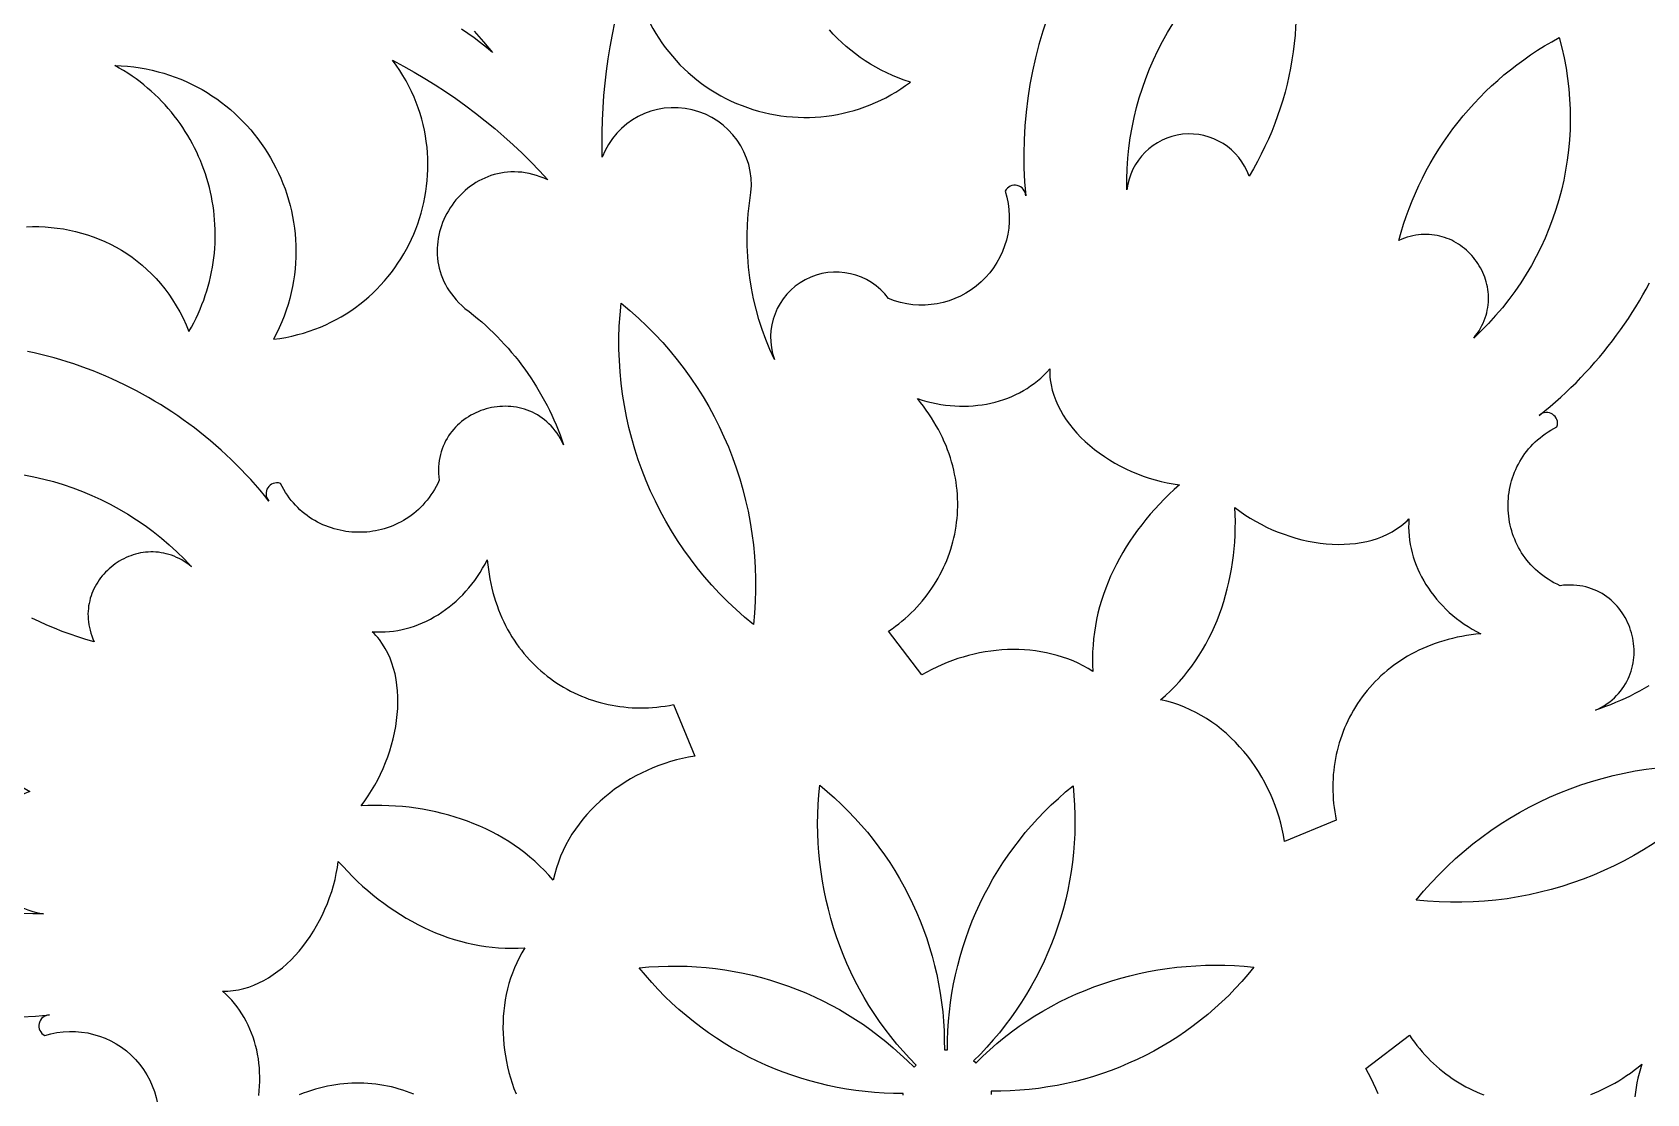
# Model space of a CAD drawing. Extents: x -570 to 570, y -570 to 570.
# Drawn here: x -121.8 to 93.2, y 0 to 141.2 of the extents above; entities that cross this region are included whole.
import ezdxf

# ---------------------------------------------------------------- set-up
doc = ezdxf.new("R2010")
doc.units = 0
doc.layers.add('LAYER_1', color=18, linetype='CONTINUOUS')
doc.layers.add('LAYER_2', color=174, linetype='CONTINUOUS')

msp = doc.modelspace()

# ---------------------------------------------------------------- linework, layer by layer
at = {"layer": 'LAYER_1'}
for points in [[(34.1, 170.45, 0.270929), (10.49, 119.46, 0.777705), (7.76, 120.09, -0.636132), (-7.76, 105.78, 0.862472), (-22.97, 97.7, -0.153049), (-26.08, 119.9, 0.87466), (-45.88, 124.61, -0.089383), (-41.99, 150.4, 0.578149), (-4.86, 134.58), (-5.67, 134.86), (-6.47, 135.16), (-7.25, 135.48), (-8.01, 135.83), (-8.75, 136.2), (-9.47, 136.59), (-10.18, 137), (-10.86, 137.43), (-11.53, 137.88), (-12.18, 138.35), (-12.81, 138.84), (-13.41, 139.34), (-14, 139.87), (-14.57, 140.41), (-15.12, 140.96), (-15.65, 141.53)], [(-170.46, 34.08, 0.270929), (-119.47, 10.47, 0.777705), (-120.1, 7.74, -0.636132), (-105.79, -7.78, 0.862472), (-97.7, -22.99, -0.153049), (-119.91, -26.1, 0.87466), (-124.61, -45.89, -0.089383)]]:
    msp.add_lwpolyline(points, format="xyb", dxfattribs=at)
for points in [[(44.9, 156.16, -0.207503), (40.23, 122.08, 0.794747), (23.96, 120.28, -0.281952)], [(-43.37, 105.17, -0.255743), (-25.75, 62.41, -0.255743)], [(-156.16, 44.88, -0.207503), (-122.08, 40.21, 0.794747), (-120.28, 23.94, -0.281952)], [(62.46, 25.75, -0.255743), (105.21, 43.37, -0.255743)]]:
    msp.add_lwpolyline(points, format="xyb", close=True, dxfattribs=at)
for points in [[(-62.93, 141.38), (-61.69, 139.97), (-60.48, 138.53), (-61.29, 139.19), (-62.1, 139.83), (-62.93, 140.46), (-63.77, 141.07), (-64.61, 141.65)], [(-122.53, 115.33), (-121.71, 115.36), (-120.88, 115.36), (-120.06, 115.33), (-119.24, 115.26), (-118.43, 115.17), (-117.61, 115.05), (-116.8, 114.9), (-116, 114.72), (-115.2, 114.51), (-114.41, 114.27), (-113.63, 114.01), (-112.86, 113.71), (-112.1, 113.38), (-111.35, 113.02), (-110.61, 112.63), (-109.89, 112.21), (-109.18, 111.77), (-108.48, 111.29), (-107.8, 110.78), (-107.14, 110.24), (-106.5, 109.67), (-105.87, 109.07), (-105.27, 108.44), (-104.69, 107.78), (-104.13, 107.09), (-103.59, 106.37), (-103.08, 105.61), (-102.59, 104.83), (-102.13, 104.02), (-101.69, 103.17), (-101.29, 102.3), (-100.91, 101.39), (-100.58, 101.98), (-100.26, 102.57), (-99.96, 103.17), (-99.68, 103.77), (-99.42, 104.37), (-99.17, 104.98), (-98.93, 105.6), (-98.72, 106.21), (-98.52, 106.83), (-98.34, 107.45), (-98.17, 108.07), (-98.02, 108.7), (-97.89, 109.33), (-97.77, 109.95), (-97.67, 110.58), (-97.59, 111.21), (-97.52, 111.84), (-97.47, 112.48), (-97.43, 113.11), (-97.41, 113.74), (-97.4, 114.37), (-97.41, 115), (-97.44, 115.63), (-97.48, 116.25), (-97.53, 116.88), (-97.6, 117.5), (-97.69, 118.12), (-97.79, 118.74), (-97.91, 119.35), (-98.04, 119.97), (-98.18, 120.57), (-98.34, 121.18), (-98.52, 121.78), (-98.71, 122.38), (-98.91, 122.97), (-99.13, 123.55), (-99.36, 124.14), (-99.61, 124.71), (-99.87, 125.28), (-100.15, 125.85), (-100.44, 126.4), (-100.74, 126.95), (-101.06, 127.5), (-101.39, 128.03), (-101.73, 128.56), (-102.09, 129.08), (-102.46, 129.6), (-102.85, 130.1), (-103.24, 130.6), (-103.66, 131.09), (-104.08, 131.56), (-104.52, 132.03), (-104.97, 132.49), (-105.43, 132.94), (-105.91, 133.38), (-106.4, 133.8), (-106.9, 134.22), (-107.41, 134.62), (-107.94, 135.01), (-108.48, 135.4), (-109.03, 135.76), (-109.6, 136.12), (-110.17, 136.46), (-110.76, 136.79), (-109.91, 136.76), (-109.06, 136.7), (-108.23, 136.61), (-107.41, 136.49), (-106.6, 136.35), (-105.8, 136.18), (-105.01, 135.98), (-104.23, 135.77), (-103.47, 135.52), (-102.72, 135.26), (-101.98, 134.97), (-101.25, 134.66), (-100.54, 134.32), (-99.85, 133.97), (-99.16, 133.59), (-98.49, 133.2), (-97.84, 132.78), (-97.2, 132.35), (-96.58, 131.89), (-95.97, 131.42), (-95.38, 130.93), (-94.81, 130.42), (-94.25, 129.9), (-93.71, 129.36), (-93.19, 128.8), (-92.68, 128.23), (-92.2, 127.65), (-91.73, 127.05), (-91.28, 126.43), (-90.85, 125.81), (-90.43, 125.17), (-90.04, 124.51), (-89.67, 123.85), (-89.32, 123.18), (-88.98, 122.49), (-88.67, 121.8), (-88.38, 121.09), (-88.11, 120.38), (-87.87, 119.66), (-87.64, 118.93), (-87.44, 118.19), (-87.26, 117.45), (-87.1, 116.7), (-86.97, 115.94), (-86.86, 115.18), (-86.77, 114.41), (-86.71, 113.64), (-86.67, 112.87), (-86.66, 112.09), (-86.67, 111.31), (-86.71, 110.52), (-86.77, 109.74), (-86.86, 108.95), (-86.97, 108.17), (-87.12, 107.38), (-87.29, 106.59), (-87.48, 105.81), (-87.71, 105.02), (-87.96, 104.24), (-88.24, 103.46), (-88.55, 102.69), (-88.88, 101.91), (-89.25, 101.14), (-89.65, 100.38), (-88.82, 100.49), (-88, 100.63), (-87.2, 100.8), (-86.41, 100.99), (-85.64, 101.2), (-84.88, 101.45), (-84.13, 101.71), (-83.4, 102), (-82.69, 102.31), (-81.99, 102.64), (-81.3, 102.99), (-80.64, 103.37), (-79.98, 103.76), (-79.35, 104.18), (-78.73, 104.61), (-78.13, 105.06), (-77.54, 105.53), (-76.97, 106.02), (-76.42, 106.52), (-75.89, 107.04), (-75.38, 107.58), (-74.88, 108.13), (-74.41, 108.7), (-73.95, 109.28), (-73.51, 109.87), (-73.09, 110.48), (-72.69, 111.1), (-72.31, 111.73), (-71.94, 112.37), (-71.6, 113.03), (-71.28, 113.69), (-70.98, 114.36), (-70.71, 115.04), (-70.45, 115.73), (-70.21, 116.43), (-70, 117.14), (-69.81, 117.85), (-69.64, 118.57), (-69.49, 119.29), (-69.36, 120.02), (-69.26, 120.75), (-69.18, 121.49), (-69.13, 122.22), (-69.1, 122.97), (-69.09, 123.71), (-69.1, 124.46), (-69.14, 125.2), (-69.21, 125.95), (-69.3, 126.7), (-69.41, 127.45), (-69.56, 128.19), (-69.72, 128.93), (-69.91, 129.68), (-70.13, 130.41), (-70.38, 131.15), (-70.65, 131.88), (-70.94, 132.6), (-71.27, 133.32), (-71.62, 134.04), (-72, 134.75), (-72.41, 135.45), (-72.84, 136.14), (-73.31, 136.83), (-73.8, 137.5), (-72.35, 136.73), (-70.92, 135.93), (-69.5, 135.09), (-68.11, 134.23), (-66.74, 133.33), (-65.39, 132.41), (-64.06, 131.45), (-62.75, 130.47), (-61.46, 129.45), (-60.2, 128.41), (-58.96, 127.34), (-57.74, 126.24), (-56.55, 125.12), (-55.38, 123.97), (-54.24, 122.79), (-53.12, 121.58), (-53.63, 121.81), (-54.13, 122), (-54.64, 122.17), (-55.13, 122.32), (-55.63, 122.43), (-56.12, 122.52), (-56.6, 122.59), (-57.08, 122.63), (-57.56, 122.65), (-58.03, 122.64), (-58.49, 122.61), (-58.95, 122.56), (-59.4, 122.49), (-59.84, 122.4), (-60.28, 122.28), (-60.7, 122.15), (-61.12, 122), (-61.53, 121.83), (-61.93, 121.64), (-62.32, 121.44), (-62.7, 121.22), (-63.07, 120.98), (-63.43, 120.73), (-63.78, 120.46), (-64.12, 120.18), (-64.45, 119.88), (-64.76, 119.57), (-65.06, 119.25), (-65.35, 118.92), (-65.62, 118.57), (-65.88, 118.22), (-66.12, 117.85), (-66.36, 117.48), (-66.57, 117.1), (-66.77, 116.71), (-66.96, 116.31), (-67.13, 115.9), (-67.28, 115.49), (-67.41, 115.07), (-67.53, 114.65), (-67.63, 114.22), (-67.71, 113.79), (-67.78, 113.35), (-67.82, 112.92), (-67.85, 112.48), (-67.85, 112.03), (-67.84, 111.59), (-67.8, 111.15), (-67.75, 110.7), (-67.67, 110.26), (-67.57, 109.82), (-67.45, 109.38), (-67.31, 108.94), (-67.15, 108.51), (-66.96, 108.08), (-66.75, 107.66), (-66.51, 107.23), (-66.25, 106.82), (-65.96, 106.41), (-65.66, 106.01), (-65.32, 105.61), (-64.96, 105.23), (-64.57, 104.85), (-64.16, 104.48), (-63.59, 104.05), (-63.03, 103.6), (-62.47, 103.15), (-61.93, 102.68), (-61.4, 102.21), (-60.88, 101.73), (-60.36, 101.23), (-59.86, 100.73), (-59.37, 100.22), (-58.88, 99.7), (-58.41, 99.17), (-57.95, 98.63), (-57.49, 98.09), (-57.05, 97.53), (-56.62, 96.97), (-56.2, 96.4), (-55.79, 95.82), (-55.39, 95.23), (-55, 94.64), (-54.62, 94.04), (-54.26, 93.43), (-53.91, 92.82), (-53.56, 92.19), (-53.23, 91.57), (-52.91, 90.93), (-52.61, 90.29), (-52.31, 89.64), (-52.03, 88.98), (-51.76, 88.32), (-51.5, 87.66), (-51.25, 86.99), (-51.02, 86.31), (-51.22, 86.73), (-51.43, 87.13), (-51.66, 87.51), (-51.9, 87.87), (-52.15, 88.21), (-52.41, 88.54), (-52.68, 88.84), (-52.97, 89.13), (-53.26, 89.41), (-53.56, 89.66), (-53.87, 89.9), (-54.19, 90.11), (-54.51, 90.32), (-54.85, 90.5), (-55.18, 90.67), (-55.53, 90.82), (-55.88, 90.96), (-56.23, 91.07), (-56.59, 91.18), (-56.95, 91.26), (-57.31, 91.33), (-57.68, 91.39), (-58.05, 91.43), (-58.41, 91.45), (-58.78, 91.46), (-59.15, 91.45), (-59.52, 91.43), (-59.89, 91.4), (-60.25, 91.34), (-60.62, 91.28), (-60.98, 91.2), (-61.33, 91.11), (-61.69, 91), (-62.04, 90.88), (-62.38, 90.74), (-62.72, 90.59), (-63.05, 90.43), (-63.38, 90.26), (-63.69, 90.07), (-64, 89.87), (-64.3, 89.65), (-64.6, 89.43), (-64.88, 89.19), (-65.15, 88.94), (-65.41, 88.68), (-65.66, 88.4), (-65.9, 88.12), (-66.13, 87.82), (-66.34, 87.51), (-66.54, 87.19), (-66.73, 86.86), (-66.9, 86.52), (-67.05, 86.16), (-67.19, 85.8), (-67.32, 85.42), (-67.42, 85.04), (-67.51, 84.65), (-67.58, 84.24), (-67.64, 83.83), (-67.67, 83.4), (-67.68, 82.97), (-67.67, 82.53), (-67.65, 82.08), (-67.6, 81.61), (-67.79, 81.2), (-68, 80.79), (-68.22, 80.4), (-68.45, 80.02), (-68.69, 79.66), (-68.94, 79.31), (-69.2, 78.97), (-69.48, 78.64), (-69.76, 78.32), (-70.05, 78.02), (-70.35, 77.74), (-70.66, 77.46), (-70.98, 77.2), (-71.3, 76.95), (-71.64, 76.71), (-71.97, 76.49), (-72.32, 76.28), (-72.67, 76.08), (-73.03, 75.9), (-73.39, 75.73), (-73.76, 75.57), (-74.13, 75.42), (-74.51, 75.29), (-74.89, 75.17), (-75.27, 75.07), (-75.66, 74.97), (-76.05, 74.89), (-76.44, 74.83), (-76.83, 74.77), (-77.23, 74.73), (-77.63, 74.7), (-78.02, 74.69), (-78.42, 74.69), (-78.82, 74.7), (-79.21, 74.72), (-79.61, 74.76), (-80, 74.81), (-80.39, 74.88), (-80.78, 74.96), (-81.17, 75.05), (-81.56, 75.15), (-81.94, 75.27), (-82.31, 75.4), (-82.69, 75.54), (-83.06, 75.7), (-83.42, 75.87), (-83.78, 76.05), (-84.14, 76.25), (-84.48, 76.46), (-84.83, 76.68), (-85.16, 76.91), (-85.49, 77.16), (-85.81, 77.43), (-86.12, 77.7), (-86.42, 77.99), (-86.72, 78.29), (-87, 78.61), (-87.28, 78.94), (-87.55, 79.28), (-87.8, 79.64), (-88.05, 80), (-88.28, 80.39), (-88.5, 80.78), (-88.72, 81.19), (-88.98, 81.26), (-89.23, 81.27), (-89.47, 81.25), (-89.7, 81.18), (-89.91, 81.08), (-90.09, 80.95), (-90.26, 80.79), (-90.4, 80.61), (-90.51, 80.41), (-90.59, 80.2), (-90.63, 79.97), (-90.64, 79.74), (-90.61, 79.51), (-90.53, 79.28), (-90.42, 79.06), (-90.25, 78.84), (-90.84, 79.58), (-91.44, 80.3), (-92.05, 81.01), (-92.68, 81.71), (-93.31, 82.39), (-93.95, 83.07), (-94.61, 83.73), (-95.27, 84.38), (-95.94, 85.02), (-96.62, 85.64), (-97.32, 86.25), (-98.02, 86.85), (-98.73, 87.44), (-99.44, 88.02), (-100.17, 88.58), (-100.91, 89.13), (-101.65, 89.67), (-102.4, 90.19), (-103.16, 90.71), (-103.93, 91.2), (-104.7, 91.69), (-105.48, 92.16), (-106.27, 92.62), (-107.07, 93.07), (-107.87, 93.5), (-108.68, 93.92), (-109.5, 94.33), (-110.32, 94.72), (-111.15, 95.1), (-111.98, 95.47), (-112.82, 95.82), (-113.67, 96.16), (-114.52, 96.48), (-115.37, 96.79), (-116.24, 97.09), (-117.1, 97.37), (-117.97, 97.64), (-118.85, 97.89), (-119.73, 98.13), (-120.61, 98.36), (-121.5, 98.57), (-122.39, 98.76)], [(93.45, 54.26), (92.84, 53.9), (92.21, 53.56), (91.58, 53.23), (90.95, 52.91), (90.31, 52.6), (89.66, 52.31), (89, 52.03), (88.34, 51.75), (87.68, 51.5), (87, 51.25), (86.33, 51.02), (86.75, 51.22), (87.14, 51.43), (87.53, 51.66), (87.89, 51.9), (88.23, 52.15), (88.56, 52.41), (88.86, 52.68), (89.15, 52.96), (89.42, 53.26), (89.68, 53.56), (89.91, 53.87), (90.13, 54.19), (90.34, 54.51), (90.52, 54.84), (90.69, 55.18), (90.84, 55.52), (90.97, 55.87), (91.09, 56.23), (91.2, 56.58), (91.28, 56.94), (91.35, 57.31), (91.41, 57.67), (91.45, 58.04), (91.47, 58.41), (91.48, 58.78), (91.47, 59.15), (91.45, 59.52), (91.41, 59.88), (91.36, 60.25), (91.3, 60.61), (91.22, 60.97), (91.12, 61.33), (91.02, 61.68), (90.9, 62.03), (90.76, 62.38), (90.61, 62.71), (90.45, 63.05), (90.28, 63.37), (90.09, 63.69), (89.89, 64), (89.67, 64.3), (89.45, 64.59), (89.21, 64.88), (88.96, 65.15), (88.7, 65.41), (88.42, 65.66), (88.14, 65.9), (87.84, 66.12), (87.53, 66.34), (87.21, 66.54), (86.88, 66.72), (86.53, 66.89), (86.18, 67.05), (85.82, 67.19), (85.44, 67.31), (85.06, 67.42), (84.66, 67.51), (84.26, 67.58), (83.85, 67.63), (83.42, 67.66), (82.99, 67.68), (82.55, 67.67), (82.09, 67.64), (81.63, 67.59), (81.22, 67.79), (80.81, 67.99), (80.42, 68.21), (80.04, 68.44), (79.68, 68.69), (79.32, 68.94), (78.98, 69.2), (78.66, 69.47), (78.34, 69.76), (78.04, 70.05), (77.75, 70.35), (77.48, 70.66), (77.22, 70.97), (76.97, 71.3), (76.73, 71.63), (76.51, 71.97), (76.3, 72.32), (76.1, 72.67), (75.92, 73.03), (75.75, 73.39), (75.59, 73.76), (75.44, 74.13), (75.31, 74.51), (75.19, 74.89), (75.08, 75.27), (74.99, 75.66), (74.91, 76.05), (74.84, 76.44), (74.79, 76.83), (74.75, 77.23), (74.72, 77.62), (74.71, 78.02), (74.71, 78.41), (74.72, 78.81), (74.74, 79.21), (74.78, 79.6), (74.83, 80), (74.9, 80.39), (74.97, 80.78), (75.06, 81.17), (75.17, 81.55), (75.29, 81.93), (75.42, 82.31), (75.56, 82.68), (75.72, 83.05), (75.89, 83.42), (76.07, 83.78), (76.26, 84.13), (76.47, 84.48), (76.7, 84.82), (76.93, 85.16), (77.18, 85.48), (77.44, 85.8), (77.72, 86.12), (78.01, 86.42), (78.31, 86.71), (78.63, 87), (78.96, 87.28), (79.3, 87.54), (79.65, 87.8), (80.02, 88.04), (80.4, 88.28), (80.8, 88.5), (81.21, 88.71), (81.28, 88.97), (81.29, 89.23), (81.27, 89.47), (81.2, 89.69), (81.1, 89.9), (80.97, 90.09), (80.81, 90.25), (80.63, 90.39), (80.43, 90.5), (80.22, 90.58), (79.99, 90.63), (79.76, 90.63), (79.53, 90.6), (79.3, 90.53), (79.08, 90.41), (78.86, 90.25), (79.6, 90.84), (80.32, 91.44), (81.03, 92.05), (81.72, 92.67), (82.41, 93.31), (83.08, 93.95), (83.75, 94.6), (84.4, 95.27), (85.03, 95.94), (85.66, 96.62), (86.27, 97.31), (86.87, 98.01), (87.46, 98.72), (88.04, 99.44), (88.6, 100.17), (89.15, 100.9), (89.69, 101.64), (90.21, 102.4), (90.72, 103.16), (91.22, 103.92), (91.71, 104.7), (92.18, 105.48), (92.64, 106.27), (93.09, 107.06), (93.52, 107.87)], [(-122.87, 82.35), (-121.54, 82.09), (-120.23, 81.78), (-118.92, 81.44), (-117.63, 81.04), (-116.35, 80.61), (-115.09, 80.13), (-113.84, 79.61), (-112.61, 79.04), (-111.4, 78.44), (-110.2, 77.79), (-109.03, 77.1), (-107.88, 76.36), (-106.75, 75.59), (-105.65, 74.78), (-104.57, 73.92), (-103.52, 73.03), (-102.5, 72.1), (-101.5, 71.12), (-100.54, 70.11), (-100.86, 70.37), (-101.19, 70.6), (-101.52, 70.82), (-101.86, 71.02), (-102.2, 71.2), (-102.54, 71.36), (-102.88, 71.51), (-103.22, 71.64), (-103.57, 71.75), (-103.92, 71.84), (-104.26, 71.92), (-104.61, 71.98), (-104.96, 72.03), (-105.3, 72.06), (-105.65, 72.08), (-105.99, 72.08), (-106.33, 72.06), (-106.67, 72.03), (-107.01, 71.99), (-107.35, 71.94), (-107.68, 71.87), (-108, 71.78), (-108.33, 71.69), (-108.65, 71.58), (-108.96, 71.46), (-109.27, 71.32), (-109.58, 71.18), (-109.87, 71.02), (-110.17, 70.85), (-110.45, 70.67), (-110.73, 70.48), (-111, 70.28), (-111.26, 70.07), (-111.52, 69.85), (-111.76, 69.63), (-112, 69.39), (-112.23, 69.14), (-112.45, 68.88), (-112.66, 68.62), (-112.86, 68.35), (-113.04, 68.07), (-113.22, 67.78), (-113.39, 67.48), (-113.54, 67.18), (-113.68, 66.87), (-113.81, 66.56), (-113.92, 66.24), (-114.03, 65.91), (-114.11, 65.58), (-114.19, 65.24), (-114.25, 64.9), (-114.29, 64.55), (-114.32, 64.2), (-114.34, 63.85), (-114.33, 63.49), (-114.31, 63.13), (-114.28, 62.76), (-114.23, 62.39), (-114.16, 62.02), (-114.07, 61.65), (-113.96, 61.27), (-113.84, 60.9), (-113.69, 60.52), (-113.53, 60.14), (-114.61, 60.44), (-115.68, 60.77), (-116.73, 61.13), (-117.78, 61.51), (-118.81, 61.92), (-119.83, 62.35), (-120.84, 62.81), (-121.83, 63.29)], [(-5.84, -0.18), (-5.83, 0.03), (-7.1, 0.04), (-8.37, 0.09), (-9.63, 0.17), (-10.88, 0.28), (-12.13, 0.43), (-13.37, 0.62), (-14.61, 0.84), (-15.83, 1.09), (-17.05, 1.38), (-18.26, 1.7), (-19.45, 2.06), (-20.64, 2.45), (-21.81, 2.87), (-22.97, 3.32), (-24.12, 3.81), (-25.26, 4.33), (-26.38, 4.88), (-27.48, 5.46), (-28.57, 6.07), (-29.64, 6.72), (-30.69, 7.39), (-31.73, 8.1), (-32.75, 8.83), (-33.75, 9.59), (-34.73, 10.39), (-35.68, 11.21), (-36.62, 12.06), (-37.53, 12.94), (-38.42, 13.85), (-39.29, 14.79), (-40.13, 15.75), (-40.95, 16.74), (-39.67, 16.86), (-38.4, 16.94), (-37.12, 16.98), (-35.85, 16.98), (-34.58, 16.95), (-33.32, 16.89), (-32.06, 16.79), (-30.81, 16.65), (-29.57, 16.48), (-28.33, 16.27), (-27.1, 16.03), (-25.88, 15.75), (-24.67, 15.44), (-23.47, 15.1), (-22.28, 14.72), (-21.1, 14.31), (-19.93, 13.87), (-18.78, 13.4), (-17.64, 12.89), (-16.51, 12.35), (-15.4, 11.78), (-14.31, 11.18), (-13.23, 10.55), (-12.17, 9.88), (-11.12, 9.19), (-10.1, 8.46), (-9.09, 7.71), (-8.11, 6.93), (-7.14, 6.12), (-6.2, 5.27), (-5.28, 4.4), (-4.38, 3.51), (-4.24, 3.67), (-4.08, 3.81), (-4.97, 4.72), (-5.83, 5.65), (-6.66, 6.61), (-7.47, 7.59), (-8.24, 8.59), (-8.98, 9.62), (-9.7, 10.66), (-10.38, 11.73), (-11.03, 12.81), (-11.65, 13.92), (-12.24, 15.04), (-12.79, 16.18), (-13.32, 17.33), (-13.81, 18.5), (-14.27, 19.68), (-14.7, 20.88), (-15.09, 22.08), (-15.46, 23.3), (-15.78, 24.53), (-16.08, 25.77), (-16.34, 27.02), (-16.57, 28.27), (-16.76, 29.53), (-16.92, 30.8), (-17.04, 32.07), (-17.13, 33.35), (-17.19, 34.62), (-17.21, 35.91), (-17.19, 37.19), (-17.13, 38.47), (-17.05, 39.75), (-16.92, 41.03), (-15.93, 40.21), (-14.97, 39.36), (-14.04, 38.49), (-13.14, 37.6), (-12.26, 36.68), (-11.41, 35.74), (-10.59, 34.78), (-9.8, 33.8), (-9.04, 32.8), (-8.31, 31.78), (-7.6, 30.74), (-6.93, 29.68), (-6.29, 28.61), (-5.68, 27.52), (-5.1, 26.41), (-4.56, 25.29), (-4.04, 24.15), (-3.56, 23), (-3.11, 21.84), (-2.69, 20.66), (-2.3, 19.47), (-1.95, 18.28), (-1.64, 17.07), (-1.35, 15.85), (-1.1, 14.62), (-0.89, 13.39), (-0.71, 12.14), (-0.56, 10.89), (-0.46, 9.64), (-0.38, 8.38), (-0.35, 7.11), (-0.34, 5.84), (-0.13, 5.85), (0.09, 5.84), (0.1, 7.1), (0.14, 8.37), (0.22, 9.63), (0.34, 10.88), (0.49, 12.13), (0.67, 13.37), (0.89, 14.61), (1.15, 15.83), (1.44, 17.05), (1.76, 18.26), (2.11, 19.45), (2.5, 20.64), (2.92, 21.81), (3.38, 22.98), (3.87, 24.12), (4.38, 25.26), (4.93, 26.38), (5.52, 27.48), (6.13, 28.57), (6.77, 29.64), (7.45, 30.7), (8.15, 31.73), (8.89, 32.75), (9.65, 33.75), (10.44, 34.73), (11.27, 35.69), (12.12, 36.62), (13, 37.53), (13.9, 38.43), (14.84, 39.29), (15.8, 40.14), (16.79, 40.95), (16.91, 39.67), (16.99, 38.4), (17.03, 37.12), (17.04, 35.85), (17.01, 34.59), (16.94, 33.32), (16.84, 32.07), (16.7, 30.81), (16.53, 29.57), (16.32, 28.33), (16.08, 27.1), (15.81, 25.88), (15.5, 24.67), (15.15, 23.47), (14.78, 22.28), (14.37, 21.1), (13.92, 19.93), (13.45, 18.78), (12.94, 17.64), (12.4, 16.51), (11.83, 15.4), (11.23, 14.31), (10.6, 13.23), (9.94, 12.17), (9.24, 11.13), (8.52, 10.1), (7.77, 9.1), (6.98, 8.11), (6.17, 7.15), (5.33, 6.2), (4.46, 5.28), (3.56, 4.38), (3.72, 4.24), (3.87, 4.08), (4.77, 4.97), (5.7, 5.83), (6.65, 6.66), (7.62, 7.46), (8.62, 8.23), (9.63, 8.97), (10.67, 9.68), (11.72, 10.36), (12.79, 11), (13.88, 11.62), (14.99, 12.2), (16.11, 12.75), (17.25, 13.27), (18.4, 13.75), (19.57, 14.21), (20.75, 14.63), (21.94, 15.02), (23.15, 15.37), (24.36, 15.7), (25.59, 15.99), (26.82, 16.25), (28.07, 16.47), (29.33, 16.66), (30.59, 16.82), (31.86, 16.94), (33.13, 17.03), (34.41, 17.08), (35.7, 17.1), (36.99, 17.09), (38.28, 17.04), (39.58, 16.96), (40.88, 16.84), (40.08, 15.86), (39.25, 14.91), (38.39, 13.98), (37.51, 13.08), (36.61, 12.21), (35.68, 11.37), (34.74, 10.55), (33.77, 9.77), (32.77, 9.01), (31.76, 8.28), (30.73, 7.58), (29.68, 6.92), (28.62, 6.28), (27.53, 5.67), (26.43, 5.09), (25.31, 4.55), (24.18, 4.04), (23.04, 3.55), (21.88, 3.1), (20.7, 2.69), (19.52, 2.3), (18.32, 1.95), (17.12, 1.64), (15.9, 1.35), (14.67, 1.1), (13.44, 0.89), (12.2, 0.71), (10.95, 0.57), (9.69, 0.46), (8.43, 0.38), (7.16, 0.35), (5.89, 0.35), (5.9, 0.13), (5.89, -0.09)], [(-91.61, -0.23), (-91.55, 0.39), (-91.5, 1.01), (-91.47, 1.63), (-91.47, 2.24), (-91.49, 2.85), (-91.52, 3.46), (-91.58, 4.06), (-91.66, 4.65), (-91.76, 5.24), (-91.88, 5.82), (-92.02, 6.4), (-92.18, 6.96), (-92.36, 7.52), (-92.56, 8.06), (-92.78, 8.6), (-93.01, 9.13), (-93.27, 9.64), (-93.55, 10.14), (-93.84, 10.63), (-94.15, 11.11), (-94.49, 11.57), (-94.84, 12.02), (-95.21, 12.45), (-95.59, 12.86), (-96, 13.26), (-96.42, 13.65), (-96.07, 13.65), (-95.71, 13.66), (-95.35, 13.68), (-95, 13.72), (-94.3, 13.83), (-93.61, 13.99), (-92.92, 14.19), (-92.25, 14.44), (-91.58, 14.73), (-90.93, 15.06), (-90.29, 15.43), (-89.67, 15.84), (-89.05, 16.28), (-88.46, 16.76), (-87.88, 17.27), (-87.31, 17.81), (-86.77, 18.38), (-86.24, 18.98), (-85.73, 19.6), (-85.24, 20.25), (-84.78, 20.92), (-84.33, 21.61), (-83.91, 22.32), (-83.51, 23.05), (-83.14, 23.79), (-82.79, 24.54), (-82.46, 25.31), (-82.17, 26.09), (-81.9, 26.88), (-81.66, 27.68), (-81.45, 28.48), (-81.28, 29.29), (-81.13, 30.1), (-81.02, 30.91), (-80.39, 30.22), (-79.76, 29.55), (-79.11, 28.89), (-78.45, 28.25), (-77.78, 27.63), (-77.09, 27.03), (-76.4, 26.45), (-75.69, 25.89), (-74.97, 25.34), (-74.24, 24.82), (-73.5, 24.32), (-72.75, 23.83), (-71.99, 23.37), (-71.22, 22.94), (-70.44, 22.52), (-69.65, 22.13), (-68.86, 21.76), (-68.06, 21.42), (-67.25, 21.1), (-66.43, 20.8), (-65.6, 20.53), (-64.77, 20.29), (-63.94, 20.07), (-63.09, 19.88), (-62.24, 19.72), (-61.39, 19.59), (-60.53, 19.48), (-59.67, 19.4), (-58.8, 19.36), (-57.93, 19.34), (-57.06, 19.35), (-56.18, 19.4), (-56.57, 18.75), (-56.93, 18.09), (-57.26, 17.43), (-57.57, 16.75), (-57.84, 16.05), (-58.09, 15.35), (-58.31, 14.65), (-58.5, 13.93), (-58.66, 13.21), (-58.8, 12.48), (-58.91, 11.74), (-59, 11.01), (-59.06, 10.26), (-59.09, 9.52), (-59.1, 8.77), (-59.08, 8.02), (-59.04, 7.28), (-58.98, 6.53), (-58.89, 5.79), (-58.78, 5.04), (-58.64, 4.3), (-58.48, 3.57), (-58.3, 2.84), (-58.1, 2.11), (-57.88, 1.4), (-57.63, 0.69), (-57.36, -0.02)], [(57.41, -0.02), (57.12, 0.67), (56.81, 1.35), (56.48, 2.02), (56.14, 2.68), (55.77, 3.33), (61.59, 7.77), (61.9, 7.31), (62.23, 6.86), (62.57, 6.42), (62.91, 5.99), (63.27, 5.57), (63.64, 5.16), (64.01, 4.77), (64.39, 4.38), (64.78, 4.01), (65.18, 3.65), (65.59, 3.3), (66, 2.96), (66.42, 2.63), (66.85, 2.32), (67.28, 2.01), (67.73, 1.72), (68.18, 1.44), (68.63, 1.17), (69.09, 0.92), (69.56, 0.68), (70.03, 0.45), (70.51, 0.23), (70.99, 0.03), (71.48, -0.16)], [(85.72, -0.09), (86.26, 0.12), (86.8, 0.35), (87.33, 0.59), (87.86, 0.85), (88.39, 1.13), (88.92, 1.42), (89.44, 1.73), (89.96, 2.05), (90.48, 2.4), (91, 2.75), (91.51, 3.13), (92.02, 3.52), (92.52, 3.93), (92.32, 3.31), (92.15, 2.69), (91.99, 2.06), (91.86, 1.44), (91.75, 0.82), (91.66, 0.19), (91.59, -0.43)], [(-70.95, -0.07), (-71.44, 0.12), (-71.93, 0.3), (-72.43, 0.47), (-72.93, 0.62), (-73.43, 0.76), (-73.94, 0.89), (-74.46, 1), (-74.97, 1.1), (-75.49, 1.18), (-76.02, 1.25), (-76.54, 1.31), (-77.07, 1.35), (-77.6, 1.38), (-78.13, 1.39), (-78.67, 1.39), (-79.2, 1.38), (-79.74, 1.35), (-80.28, 1.31), (-80.82, 1.25), (-81.36, 1.18), (-81.9, 1.09), (-82.44, 0.99), (-82.98, 0.87), (-83.52, 0.74), (-84.06, 0.59), (-84.6, 0.42), (-85.14, 0.24), (-85.68, 0.05), (-86.22, -0.16)]]:
    msp.add_lwpolyline(points, dxfattribs=at)
for points in [[(81.87, 139.16), (82.17, 137.8), (82.43, 136.44), (82.63, 135.07), (82.79, 133.71), (82.9, 132.34), (82.96, 130.97), (82.98, 129.61), (82.95, 128.25), (82.87, 126.9), (82.75, 125.54), (82.58, 124.2), (82.37, 122.87), (82.11, 121.54), (81.8, 120.22), (81.45, 118.92), (81.06, 117.63), (80.63, 116.35), (80.15, 115.08), (79.63, 113.83), (79.06, 112.6), (78.45, 111.39), (77.81, 110.2), (77.12, 109.03), (76.38, 107.88), (75.61, 106.75), (74.8, 105.65), (73.94, 104.57), (73.05, 103.52), (72.11, 102.49), (71.14, 101.5), (70.13, 100.54), (70.38, 100.86), (70.62, 101.19), (70.84, 101.52), (71.04, 101.86), (71.22, 102.19), (71.38, 102.53), (71.53, 102.88), (71.66, 103.22), (71.77, 103.57), (71.86, 103.91), (71.94, 104.26), (72, 104.61), (72.05, 104.95), (72.08, 105.3), (72.1, 105.64), (72.1, 105.99), (72.08, 106.33), (72.05, 106.67), (72.01, 107.01), (71.95, 107.34), (71.88, 107.67), (71.8, 108), (71.7, 108.32), (71.6, 108.64), (71.47, 108.96), (71.34, 109.27), (71.2, 109.57), (71.04, 109.87), (70.87, 110.16), (70.69, 110.45), (70.5, 110.72), (70.3, 111), (70.09, 111.26), (69.87, 111.51), (69.64, 111.76), (69.41, 112), (69.16, 112.23), (68.9, 112.45), (68.64, 112.65), (68.37, 112.85), (68.09, 113.04), (67.8, 113.22), (67.5, 113.38), (67.2, 113.54), (66.89, 113.68), (66.58, 113.8), (66.26, 113.92), (65.93, 114.02), (65.6, 114.11), (65.26, 114.18), (64.92, 114.24), (64.57, 114.29), (64.22, 114.32), (63.87, 114.33), (63.51, 114.33), (63.15, 114.31), (62.78, 114.28), (62.41, 114.22), (62.04, 114.15), (61.67, 114.07), (61.29, 113.96), (60.92, 113.83), (60.54, 113.69), (60.16, 113.53), (60.46, 114.61), (60.79, 115.67), (61.15, 116.73), (61.53, 117.78), (61.94, 118.81), (62.37, 119.83), (62.83, 120.83), (63.31, 121.83), (63.82, 122.81), (64.35, 123.77), (64.91, 124.72), (65.49, 125.66), (66.09, 126.58), (66.72, 127.48), (67.37, 128.37), (68.04, 129.24), (68.73, 130.09), (69.45, 130.92), (70.18, 131.74), (70.94, 132.54), (71.71, 133.32), (72.51, 134.08), (73.33, 134.82), (74.16, 135.54), (75.02, 136.24), (75.89, 136.91), (76.79, 137.57), (77.7, 138.2), (78.63, 138.82), (79.57, 139.4), (80.54, 139.97), (81.52, 140.51)], [(13.69, 96.07), (13.7, 95.71), (13.72, 95.36), (13.76, 95), (13.87, 94.3), (14.03, 93.61), (14.23, 92.92), (14.48, 92.25), (14.77, 91.59), (15.1, 90.93), (15.47, 90.29), (15.88, 89.67), (16.32, 89.06), (16.8, 88.46), (17.31, 87.88), (17.85, 87.32), (18.42, 86.77), (19.02, 86.24), (19.64, 85.73), (20.29, 85.25), (20.96, 84.78), (21.65, 84.33), (22.36, 83.91), (23.09, 83.51), (23.83, 83.14), (24.59, 82.79), (25.36, 82.47), (26.14, 82.17), (26.93, 81.9), (27.72, 81.67), (28.52, 81.46), (29.33, 81.28), (30.14, 81.13), (30.95, 81.02), (30.26, 80.4), (29.59, 79.76), (28.93, 79.11), (28.3, 78.45), (27.68, 77.78), (27.08, 77.09), (26.49, 76.4), (25.93, 75.69), (25.39, 74.97), (24.86, 74.24), (24.36, 73.5), (23.88, 72.75), (23.42, 71.99), (22.98, 71.22), (22.56, 70.44), (22.17, 69.66), (21.8, 68.86), (21.46, 68.06), (21.14, 67.25), (20.84, 66.43), (20.57, 65.61), (20.33, 64.78), (20.11, 63.94), (19.92, 63.09), (19.76, 62.25), (19.63, 61.39), (19.52, 60.53), (19.45, 59.67), (19.4, 58.8), (19.38, 57.93), (19.39, 57.06), (19.44, 56.18), (18.79, 56.57), (18.14, 56.93), (17.47, 57.27), (16.79, 57.57), (16.1, 57.85), (15.4, 58.09), (14.69, 58.31), (13.97, 58.5), (13.25, 58.67), (12.52, 58.8), (11.79, 58.92), (11.05, 59), (10.31, 59.06), (9.56, 59.09), (8.81, 59.1), (8.07, 59.09), (7.32, 59.04), (6.57, 58.98), (5.83, 58.89), (5.08, 58.78), (4.35, 58.64), (3.61, 58.49), (2.88, 58.31), (2.16, 58.1), (1.44, 57.88), (0.73, 57.63), (0.03, 57.37), (-0.67, 57.08), (-1.35, 56.77), (-2.02, 56.44), (-2.68, 56.09), (-3.33, 55.73), (-7.77, 61.54), (-7.3, 61.86), (-6.85, 62.19), (-6.41, 62.53), (-5.99, 62.87), (-5.57, 63.23), (-5.16, 63.59), (-4.77, 63.97), (-4.38, 64.35), (-4.01, 64.74), (-3.65, 65.14), (-3.29, 65.54), (-2.96, 65.96), (-2.63, 66.38), (-2.31, 66.81), (-2.01, 67.24), (-1.72, 67.68), (-1.44, 68.13), (-1.17, 68.59), (-0.92, 69.05), (-0.68, 69.52), (-0.45, 69.99), (-0.23, 70.47), (-0.02, 70.95), (0.17, 71.44), (0.35, 71.93), (0.51, 72.43), (0.66, 72.93), (0.8, 73.44), (0.93, 73.95), (1.04, 74.46), (1.14, 74.98), (1.22, 75.5), (1.29, 76.02), (1.35, 76.54), (1.39, 77.07), (1.42, 77.6), (1.44, 78.14), (1.44, 78.67), (1.42, 79.21), (1.39, 79.74), (1.35, 80.28), (1.29, 80.82), (1.22, 81.36), (1.13, 81.9), (1.03, 82.44), (0.91, 82.98), (0.78, 83.53), (0.63, 84.07), (0.46, 84.61), (0.28, 85.14), (0.09, 85.68), (-0.12, 86.22), (-0.35, 86.75), (-0.59, 87.29), (-0.85, 87.82), (-1.13, 88.35), (-1.42, 88.88), (-1.73, 89.4), (-2.05, 89.92), (-2.39, 90.44), (-2.75, 90.96), (-3.13, 91.47), (-3.52, 91.98), (-3.93, 92.48), (-3.31, 92.28), (-2.69, 92.1), (-2.06, 91.95), (-1.44, 91.82), (-0.81, 91.71), (-0.19, 91.62), (0.43, 91.55), (1.05, 91.5), (1.67, 91.48), (2.28, 91.47), (2.89, 91.49), (3.5, 91.53), (4.1, 91.59), (4.69, 91.66), (5.28, 91.76), (5.86, 91.88), (6.44, 92.02), (7, 92.18), (7.56, 92.36), (8.11, 92.56), (8.64, 92.78), (9.17, 93.02), (9.68, 93.27), (10.18, 93.55), (10.67, 93.84), (11.15, 94.16), (11.61, 94.49), (12.06, 94.84), (12.49, 95.21), (12.91, 95.6), (13.31, 96), (13.69, 96.43)], [(39, 77.5), (39.68, 77.03), (40.37, 76.58), (41.08, 76.16), (41.82, 75.76), (42.56, 75.39), (43.32, 75.04), (44.1, 74.72), (44.88, 74.43), (45.67, 74.16), (46.47, 73.92), (47.27, 73.71), (48.08, 73.53), (48.88, 73.38), (49.69, 73.26), (50.49, 73.17), (51.29, 73.11), (52.08, 73.09), (52.87, 73.1), (53.64, 73.14), (54.4, 73.22), (55.15, 73.33), (55.89, 73.48), (56.61, 73.66), (57.3, 73.88), (57.98, 74.14), (58.64, 74.43), (59.27, 74.76), (59.87, 75.14), (60.45, 75.55), (60.73, 75.77), (61, 76), (61.26, 76.24), (61.51, 76.5), (61.48, 75.93), (61.47, 75.36), (61.49, 74.79), (61.53, 74.22), (61.59, 73.66), (61.68, 73.09), (61.79, 72.53), (61.92, 71.98), (62.08, 71.43), (62.26, 70.88), (62.46, 70.34), (62.68, 69.81), (62.92, 69.28), (63.19, 68.75), (63.47, 68.24), (63.77, 67.73), (64.1, 67.24), (64.44, 66.75), (64.8, 66.27), (65.18, 65.8), (65.58, 65.34), (66, 64.9), (66.43, 64.46), (66.88, 64.04), (67.35, 63.63), (67.84, 63.24), (68.34, 62.86), (68.86, 62.49), (69.39, 62.14), (69.94, 61.81), (70.5, 61.49), (71.08, 61.19), (70.43, 61.12), (69.78, 61.04), (69.15, 60.95), (68.53, 60.84), (67.91, 60.72), (67.31, 60.58), (66.71, 60.43), (66.13, 60.26), (65.55, 60.09), (64.99, 59.89), (64.43, 59.69), (63.89, 59.47), (63.36, 59.24), (62.83, 59), (62.32, 58.74), (61.82, 58.48), (61.32, 58.2), (60.84, 57.91), (60.37, 57.61), (59.91, 57.3), (59.46, 56.98), (59.03, 56.64), (58.6, 56.3), (58.19, 55.95), (57.78, 55.59), (57.39, 55.21), (57.01, 54.83), (56.64, 54.44), (56.28, 54.04), (55.94, 53.63), (55.6, 53.22), (55.28, 52.8), (54.97, 52.36), (54.67, 51.92), (54.39, 51.48), (54.12, 51.02), (53.86, 50.56), (53.61, 50.1), (53.37, 49.62), (53.15, 49.14), (52.94, 48.66), (52.74, 48.17), (52.56, 47.67), (52.38, 47.17), (52.23, 46.66), (52.08, 46.15), (51.95, 45.63), (51.83, 45.11), (51.73, 44.59), (51.63, 44.06), (51.56, 43.53), (51.49, 42.99), (51.44, 42.45), (51.41, 41.91), (51.38, 41.37), (51.37, 40.82), (51.38, 40.27), (51.4, 39.72), (51.43, 39.17), (51.48, 38.62), (51.55, 38.06), (51.62, 37.51), (51.72, 36.95), (51.82, 36.4), (44.95, 33.57), (44.81, 34.38), (44.65, 35.19), (44.45, 35.99), (44.23, 36.78), (43.98, 37.58), (43.7, 38.36), (43.39, 39.14), (43.06, 39.9), (42.7, 40.66), (42.32, 41.4), (41.91, 42.13), (41.48, 42.85), (41.02, 43.55), (40.54, 44.23), (40.04, 44.9), (39.52, 45.54), (38.97, 46.17), (38.4, 46.78), (37.81, 47.36), (37.2, 47.92), (36.57, 48.46), (35.92, 48.97), (35.25, 49.45), (34.56, 49.91), (33.86, 50.33), (33.13, 50.73), (32.39, 51.09), (31.63, 51.43), (30.86, 51.72), (30.07, 51.99), (29.27, 52.21), (28.45, 52.4), (29.11, 52.99), (29.75, 53.59), (30.37, 54.22), (30.96, 54.86), (31.53, 55.52), (32.08, 56.2), (32.6, 56.89), (33.1, 57.6), (33.58, 58.33), (34.03, 59.07), (34.46, 59.83), (34.87, 60.6), (35.26, 61.38), (35.62, 62.17), (35.97, 62.98), (36.28, 63.8), (36.58, 64.63), (36.85, 65.47), (37.1, 66.32), (37.33, 67.18), (37.54, 68.05), (37.72, 68.92), (37.89, 69.8), (38.02, 70.69), (38.14, 71.59), (38.24, 72.49), (38.31, 73.4), (38.36, 74.31), (38.39, 75.23), (38.4, 76.15), (38.39, 77.07), (38.35, 77.99)], [(-61.12, 70.38), (-61.04, 69.74), (-60.95, 69.11), (-60.84, 68.48), (-60.72, 67.87), (-60.58, 67.27), (-60.43, 66.67), (-60.26, 66.09), (-60.08, 65.51), (-59.89, 64.95), (-59.69, 64.39), (-59.47, 63.85), (-59.24, 63.31), (-59, 62.79), (-58.74, 62.28), (-58.48, 61.77), (-58.2, 61.28), (-57.91, 60.8), (-57.61, 60.33), (-57.3, 59.87), (-56.97, 59.42), (-56.64, 58.99), (-56.3, 58.56), (-55.94, 58.14), (-55.58, 57.74), (-55.21, 57.35), (-54.83, 56.97), (-54.44, 56.6), (-54.04, 56.24), (-53.63, 55.9), (-53.22, 55.56), (-52.79, 55.24), (-52.36, 54.93), (-51.92, 54.63), (-51.47, 54.35), (-51.02, 54.07), (-50.56, 53.81), (-50.09, 53.56), (-49.62, 53.33), (-49.14, 53.11), (-48.65, 52.9), (-48.16, 52.7), (-47.67, 52.51), (-47.16, 52.34), (-46.66, 52.18), (-46.14, 52.04), (-45.63, 51.91), (-45.11, 51.79), (-44.58, 51.68), (-44.06, 51.59), (-43.52, 51.51), (-42.99, 51.45), (-42.45, 51.4), (-41.91, 51.36), (-41.37, 51.34), (-40.82, 51.33), (-40.27, 51.34), (-39.72, 51.36), (-39.17, 51.39), (-38.62, 51.44), (-38.06, 51.5), (-37.51, 51.58), (-36.95, 51.67), (-36.4, 51.78), (-33.57, 44.91), (-34.38, 44.77), (-35.18, 44.6), (-35.98, 44.41), (-36.78, 44.19), (-37.57, 43.93), (-38.36, 43.66), (-39.13, 43.35), (-39.9, 43.02), (-40.65, 42.66), (-41.4, 42.28), (-42.13, 41.87), (-42.84, 41.44), (-43.54, 40.98), (-44.23, 40.5), (-44.89, 40), (-45.54, 39.47), (-46.17, 38.93), (-46.77, 38.36), (-47.36, 37.77), (-47.92, 37.16), (-48.46, 36.53), (-48.97, 35.88), (-49.45, 35.21), (-49.91, 34.52), (-50.33, 33.81), (-50.73, 33.09), (-51.09, 32.35), (-51.42, 31.59), (-51.72, 30.82), (-51.98, 30.03), (-52.21, 29.23), (-52.4, 28.41), (-52.99, 29.07), (-53.59, 29.71), (-54.22, 30.33), (-54.86, 30.92), (-55.52, 31.49), (-56.2, 32.03), (-56.89, 32.56), (-57.6, 33.06), (-58.33, 33.54), (-59.07, 33.99), (-59.82, 34.42), (-60.59, 34.83), (-61.38, 35.22), (-62.17, 35.58), (-62.98, 35.92), (-63.8, 36.24), (-64.63, 36.54), (-65.47, 36.81), (-66.32, 37.06), (-67.18, 37.29), (-68.04, 37.5), (-68.92, 37.68), (-69.8, 37.84), (-70.69, 37.98), (-71.59, 38.1), (-72.49, 38.2), (-73.4, 38.27), (-74.31, 38.32), (-75.23, 38.35), (-76.14, 38.36), (-77.07, 38.34), (-77.99, 38.31), (-77.5, 38.96), (-77.03, 39.63), (-76.58, 40.33), (-76.16, 41.04), (-75.76, 41.77), (-75.39, 42.52), (-75.04, 43.28), (-74.72, 44.06), (-74.42, 44.84), (-74.16, 45.63), (-73.92, 46.43), (-73.71, 47.23), (-73.53, 48.03), (-73.38, 48.84), (-73.26, 49.65), (-73.17, 50.45), (-73.11, 51.25), (-73.09, 52.04), (-73.1, 52.82), (-73.14, 53.6), (-73.22, 54.36), (-73.33, 55.11), (-73.47, 55.85), (-73.66, 56.56), (-73.88, 57.26), (-74.13, 57.94), (-74.43, 58.59), (-74.76, 59.22), (-75.13, 59.83), (-75.55, 60.41), (-75.77, 60.68), (-76, 60.95), (-76.24, 61.22), (-76.49, 61.47), (-75.92, 61.44), (-75.35, 61.43), (-74.79, 61.44), (-74.22, 61.48), (-73.65, 61.55), (-73.09, 61.64), (-72.53, 61.75), (-71.98, 61.88), (-71.43, 62.04), (-70.88, 62.22), (-70.34, 62.42), (-69.8, 62.64), (-69.27, 62.88), (-68.75, 63.14), (-68.24, 63.43), (-67.73, 63.73), (-67.23, 64.06), (-66.75, 64.4), (-66.27, 64.76), (-65.8, 65.14), (-65.34, 65.54), (-64.9, 65.96), (-64.46, 66.39), (-64.04, 66.84), (-63.63, 67.31), (-63.24, 67.8), (-62.86, 68.3), (-62.49, 68.81), (-62.14, 69.35), (-61.8, 69.9), (-61.48, 70.46), (-61.18, 71.04)]]:
    msp.add_lwpolyline(points, close=True, dxfattribs=at)
at = {"layer": 'LAYER_2'}
msp.add_lwpolyline([(0, 570, 0.414214), (-570, 0, 0.414214), (0, -570, 0.414214), (570, 0, 0.414214)], format="xyb", close=True, dxfattribs=at)

doc.saveas('drawing.dxf')
